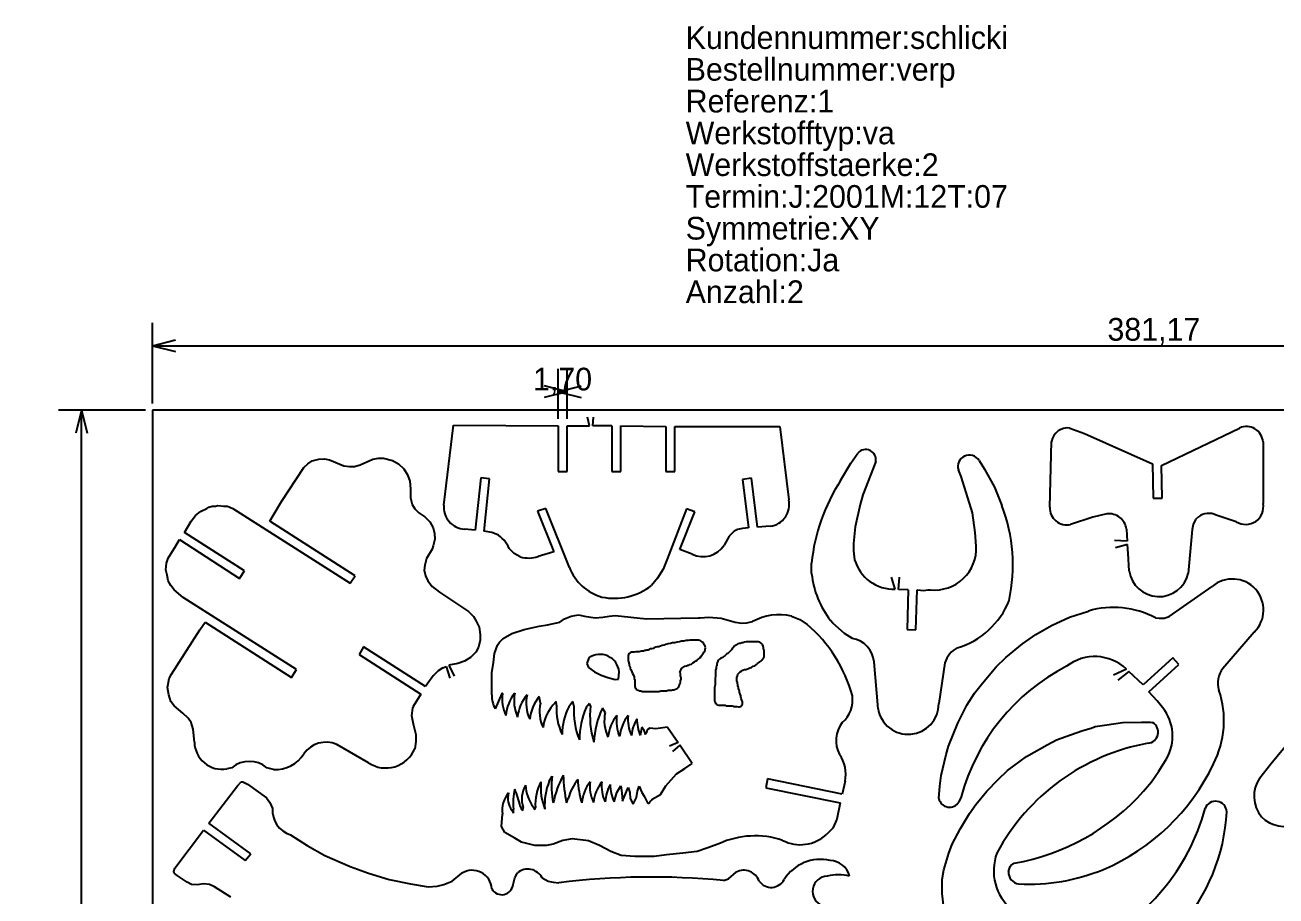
# Model space of a CAD drawing. Extents: x -78 to 327, y -11 to 277.
# Drawn here: x -78.3 to 159.8, y 111.5 to 277.4 of the extents above; entities that cross this region are included whole.
import ezdxf

# ---------------------------------------------------------------- set-up
doc = ezdxf.new("R2010")
doc.units = 0
doc.linetypes.add('CONTINUOUS1', pattern=[0])
doc.layers.get('0').update_dxf_attribs({"linetype": 'CONTINUOUS'})
doc.dimstyles.get("Standard").update_dxf_attribs({"dimtxt": 2.5, "dimasz": 2.5, "dimexe": 1.25, "dimexo": 0.625, "dimtad": 1, "dimcen": 2.5, "dimazin": 3, "dimtfac": 1, "dimtmove": 0, "dimatfit": 3})

# ---------------------------------------------------------------- blocks, each defined once
blk = doc.blocks.new('*D0')
at = {"color": 5, "linetype": 'CONTINUOUS1'}
for p, q in [((23.19, 202.39), (23.19, 211.95)), ((24.89, 202.39), (24.89, 211.95)), ((24.89, 207.57), (20.51, 208.66)), ((24.89, 207.57), (20.51, 206.47)), ((23.19, 207.57), (27.57, 208.66)), ((23.19, 207.57), (27.57, 206.47)), ((23.19, 207.57), (24.89, 207.57))]:
    blk.add_line(p, q, dxfattribs=at)
at = {"color": 7}
blk.add_text('1,70', height=4.322, dxfattribs=at).set_placement((18.38, 207.81))
blk = doc.blocks.new('*D1')
at = {"color": 5, "linetype": 'CONTINUOUS1'}
for p, q in [((-55.37, 204.02), (-71.97, 204.02)), ((-67.59, 204.02), (-68.69, 199.65)), ((-67.59, 204.02), (-66.5, 199.65)), ((-67.59, -11.21), (-67.59, 204.02)), ((-67.59, -11.21), (-68.69, -6.84)), ((-67.59, -11.21), (-66.5, -6.84)), ((-55.37, -11.21), (-71.97, -11.21))]:
    blk.add_line(p, q, dxfattribs=at)
at = {"color": 7}
blk.add_text('215,24', height=4.322, rotation=90, dxfattribs=at).set_placement((-73.95, 82.23))
blk = doc.blocks.new('*D2')
at = {"color": 5, "linetype": 'CONTINUOUS1'}
for p, q in [((-54.06, 205.34), (-54.06, 220.7)), ((327.12, 205.34), (327.12, 220.7)), ((-54.06, 216.32), (-49.68, 217.42)), ((327.12, 216.32), (322.74, 217.42)), ((-54.06, 216.32), (-49.68, 215.23)), ((-54.06, 216.32), (327.12, 216.32)), ((327.12, 216.32), (322.74, 215.23))]:
    blk.add_line(p, q, dxfattribs=at)
at = {"color": 7}
blk.add_text('381,17', height=4.322, dxfattribs=at).set_placement((127.75, 217.28))

msp = doc.modelspace()

# ---------------------------------------------------------------- linework, layer by layer
at = {"layer": 'Offen', "color": 4, "linetype": 'CONTINUOUS'}
for p, q in [((29.138, 201.077), (28.734, 202.715)), ((29.751, 201.077), (29.913, 202.714)), ((1.407, 185.989), (3.213, 201.183)), ((3.213, 201.183), (23.188, 201.077)), ((23.188, 201.077), (23.188, 192.364)), ((24.888, 192.364), (24.888, 201.077)), ((24.888, 201.077), (29.138, 201.077)), ((33.388, 201.077), (29.751, 201.077)), ((33.388, 201.077), (33.388, 192.364)), ((35.088, 192.364), (35.088, 201.077)), ((35.088, 201.077), (43.695, 200.97)), ((43.695, 200.97), (43.695, 192.364)), ((45.395, 192.364), (45.395, 200.97)), ((45.395, 200.97), (65.37, 200.97)), ((65.37, 200.97), (67.07, 186.945)), ((120.62, 200.652), (123.382, 199.589)), ((138.045, 193.533), (152.92, 200.652)), ((116.795, 185.564), (117.113, 198.102)), ((123.382, 199.589), (136.345, 193.852)), ((157.382, 197.995), (157.382, 190.664)), ((78.863, 193.958), (80.245, 195.87)), ((-29.512, 186.627), (-25.262, 193.108)), ((-25.262, 193.108), (-24.518, 193.852)), ((-24.518, 193.852), (-23.668, 194.383)), ((-23.668, 194.383), (-22.393, 194.702)), ((-22.393, 194.702), (-21.33, 194.808)), ((-21.33, 194.808), (-20.374, 194.595)), ((-20.374, 194.595), (-17.612, 193.427)), ((-17.612, 193.427), (-16.549, 193.32)), ((-16.549, 193.32), (-15.593, 193.32)), ((-15.593, 193.32), (-14.53, 193.639)), ((-14.53, 193.639), (-12.087, 194.702)), ((-12.087, 194.702), (-11.024, 194.914)), ((-11.024, 194.914), (-10.068, 194.914)), ((-10.068, 194.914), (-8.368, 194.489)), ((-8.368, 194.489), (-7.199, 193.852)), ((-7.199, 193.852), (-6.243, 192.895)), ((76.951, 190.664), (78.863, 193.958)), ((83.645, 194.277), (81.201, 187.902)), ((103.301, 194.489), (104.363, 192.789)), ((136.345, 193.852), (136.451, 187.264)), ((138.151, 187.264), (138.045, 193.533)), ((-6.243, 192.895), (-5.499, 191.727)), ((-5.499, 191.727), (-5.074, 190.558)), ((-5.074, 190.558), (-4.968, 189.07)), ((8.42, 191.195), (7.357, 181.208)), ((10.12, 190.983), (8.42, 191.195)), ((9.057, 180.995), (10.12, 190.983)), ((23.188, 192.364), (24.888, 192.364)), ((33.388, 192.364), (35.088, 192.364)), ((43.695, 192.364), (45.395, 192.364)), ((59.951, 191.089), (58.251, 190.877)), ((58.251, 190.877), (59.42, 181.633)), ((61.12, 181.739), (59.951, 191.089)), ((99.901, 191.408), (99.37, 192.683)), ((101.176, 187.37), (99.901, 191.408)), ((104.363, 192.789), (106.276, 189.389)), ((157.382, 190.664), (157.382, 186.308)), ((-4.968, 189.07), (-4.968, 187.37)), ((106.276, 189.389), (107.657, 185.883)), ((-42.049, 185.777), (-41.624, 185.883)), ((-41.624, 185.883), (-40.562, 185.777)), ((-30.893, 184.289), (-29.512, 186.627)), ((-4.968, 187.37), (-4.649, 186.095)), ((-4.649, 186.095), (-4.118, 185.245)), ((80.67, 186.095), (79.713, 181.845)), ((81.201, 187.902), (80.67, 186.095)), ((102.026, 184.502), (101.176, 187.37)), ((136.451, 187.264), (138.151, 187.264)), ((-46.724, 182.908), (-45.874, 183.97)), ((-45.874, 183.97), (-45.237, 184.502)), ((-45.237, 184.502), (-44.812, 184.82)), ((-44.812, 184.82), (-43.749, 185.352)), ((-43.749, 185.352), (-43.324, 185.564)), ((-43.324, 185.564), (-42.687, 185.777)), ((-42.687, 185.777), (-42.049, 185.777)), ((-40.562, 185.777), (-39.818, 185.777)), ((-39.818, 185.777), (-38.755, 185.352)), ((-38.755, 185.352), (-16.443, 171.114)), ((-31.743, 182.908), (-30.893, 184.289)), ((-4.118, 185.245), (-3.374, 184.502)), ((-3.374, 184.502), (-2.205, 183.758)), ((-2.205, 183.758), (-1.249, 182.802)), ((20.851, 185.352), (19.257, 184.82)), ((19.257, 184.82), (22.338, 177.064)), ((25.313, 174.089), (20.851, 185.352)), ((47.626, 185.245), (43.907, 175.683)), ((46.351, 177.489), (49.22, 184.714)), ((49.22, 184.714), (47.626, 185.245)), ((102.557, 180.783), (102.026, 184.502)), ((124.976, 183.652), (120.726, 182.27)), ((127.632, 184.289), (124.976, 183.652)), ((145.057, 183.758), (144.526, 183.227)), ((152.282, 182.802), (148.457, 184.077)), ((-47.999, 180.783), (-46.724, 182.908)), ((-15.487, 172.495), (-31.743, 182.908)), ((-1.249, 182.802), (-0.612, 181.633)), ((-0.612, 181.633), (-0.399, 180.57)), ((7.357, 181.208), (5.338, 181.42)), ((57.295, 181.314), (56.657, 180.995)), ((58.251, 181.527), (57.295, 181.314)), ((59.42, 181.633), (58.251, 181.527)), ((63.563, 181.952), (61.12, 181.739)), ((79.713, 181.845), (79.395, 178.658)), ((131.351, 181.42), (131.51, 179.083)), ((143.888, 181.314), (143.145, 172.92)), ((144.101, 182.27), (143.888, 181.314)), ((144.526, 183.227), (144.101, 182.27)), ((-49.593, 178.233), (-48.955, 179.402)), ((-48.955, 179.402), (-37.48, 171.964)), ((-36.524, 173.452), (-47.999, 180.783)), ((-0.293, 179.508), (-0.612, 178.233)), ((-0.399, 180.57), (-0.293, 179.508)), ((10.545, 180.783), (9.057, 180.995)), ((11.395, 180.464), (10.545, 180.783)), ((55.701, 180.039), (54.745, 178.339)), ((56.657, 180.995), (55.701, 180.039)), ((79.395, 178.658), (79.395, 177.277)), ((102.77, 178.127), (102.557, 180.783)), ((131.51, 179.083), (129.101, 179.237)), ((-51.08, 175.895), (-49.593, 178.233)), ((-0.824, 177.595), (-1.887, 175.789)), ((-0.612, 178.233), (-0.824, 177.595)), ((14.795, 176.745), (13.838, 177.702)), ((15.963, 176.108), (14.795, 176.745)), ((22.338, 177.064), (19.363, 176.214)), ((48.688, 176.639), (46.351, 177.489)), ((79.395, 177.277), (79.607, 175.577)), ((131.551, 178.484), (129.263, 177.863)), ((131.67, 176.745), (131.551, 178.484)), ((131.882, 173.452), (131.67, 176.745)), ((-51.505, 173.664), (-51.399, 174.939)), ((-51.399, 174.939), (-51.08, 175.895)), ((-2.205, 174.514), (-2.312, 173.558)), ((-1.887, 175.789), (-2.205, 174.514)), ((43.907, 175.683), (43.163, 173.77)), ((71.426, 172.92), (71.426, 174.939)), ((-51.293, 172.602), (-51.505, 173.664)), ((-51.08, 171.539), (-51.293, 172.602)), ((-50.549, 170.689), (-51.08, 171.539)), ((-37.48, 171.964), (-36.524, 173.452)), ((-16.443, 171.114), (-15.487, 172.495)), ((-2.312, 173.558), (-2.099, 172.495)), ((-2.099, 172.495), (-1.674, 171.539)), ((-1.674, 171.539), (-0.824, 170.477)), ((42.101, 172.07), (40.932, 170.689)), ((43.163, 173.77), (42.101, 172.07)), ((87.363, 169.945), (86.659, 172.27)), ((87.994, 169.918), (88.177, 172.235)), ((-49.912, 169.839), (-50.549, 170.689)), ((-48.212, 168.352), (-49.912, 169.839)), ((-0.824, 170.477), (0.557, 169.414)), ((0.557, 169.414), (6.082, 165.695)), ((89.807, 169.839), (87.994, 169.918)), ((89.807, 169.839), (89.595, 162.295)), ((91.295, 162.189), (91.507, 169.839)), ((91.507, 169.839), (92.782, 169.733)), ((92.782, 169.733), (93.526, 169.839)), ((93.526, 169.839), (94.057, 169.839)), ((139.532, 164.739), (147.713, 170.477)), ((-26.643, 154.645), (-48.212, 168.352)), ((6.082, 165.695), (7.038, 164.739)), ((7.038, 164.739), (7.57, 163.889)), ((24.357, 164.314), (25.632, 164.845)), ((25.632, 164.845), (27.013, 165.058)), ((27.013, 165.058), (28.182, 164.845)), ((28.182, 164.845), (30.201, 164.527)), ((30.201, 164.527), (31.688, 164.633)), ((31.688, 164.633), (32.857, 164.845)), ((32.857, 164.845), (34.026, 164.952)), ((34.026, 164.952), (39.976, 164.314)), ((39.976, 164.314), (49.857, 164.527)), ((49.857, 164.527), (50.176, 164.527)), ((50.176, 164.527), (51.876, 164.633)), ((51.876, 164.633), (54.213, 164.42)), ((54.213, 164.42), (56.87, 163.677)), ((67.601, 164.845), (69.195, 164.208)), ((117.113, 163.039), (120.513, 164.633)), ((120.513, 164.633), (124.126, 165.802)), ((136.876, 164.527), (137.62, 164.42)), ((137.62, 164.42), (138.576, 164.42)), ((138.576, 164.42), (139.532, 164.739)), ((-50.443, 153.795), (-45.024, 162.189)), ((-45.024, 162.189), (-44.068, 163.677)), ((-44.068, 163.677), (-27.599, 153.158)), ((7.57, 163.889), (8.101, 162.72)), ((8.101, 162.72), (8.313, 161.339)), ((14.37, 161.552), (16.707, 162.295)), ((16.707, 162.295), (19.576, 162.933)), ((19.576, 162.933), (21.17, 163.145)), ((21.17, 163.145), (23.507, 163.677)), ((23.507, 163.677), (24.357, 164.314)), ((56.87, 163.677), (58.145, 163.464)), ((58.145, 163.464), (59.101, 163.57)), ((59.101, 163.57), (60.163, 163.783)), ((69.195, 164.208), (70.576, 163.252)), ((75.463, 163.464), (75.038, 163.995)), ((77.695, 161.552), (75.463, 163.464)), ((89.595, 162.295), (91.295, 162.189)), ((114.138, 161.339), (117.113, 163.039)), ((8.313, 160.277), (7.995, 158.895)), ((8.313, 161.339), (8.313, 160.277)), ((11.607, 159.32), (12.032, 159.852)), ((12.032, 159.852), (12.67, 160.595)), ((12.67, 160.595), (14.37, 161.552)), ((44.545, 159.639), (44.12, 159.533)), ((44.97, 159.745), (44.545, 159.639)), ((45.395, 159.745), (44.97, 159.745)), ((45.82, 159.852), (45.395, 159.745)), ((46.245, 159.958), (45.82, 159.852)), ((46.67, 160.064), (46.245, 159.958)), ((47.095, 160.064), (46.67, 160.064)), ((47.52, 160.17), (47.095, 160.064)), ((47.945, 160.17), (47.52, 160.17)), ((48.263, 160.277), (47.945, 160.17)), ((48.476, 160.277), (48.263, 160.277)), ((48.795, 160.277), (48.476, 160.277)), ((49.007, 160.277), (48.795, 160.277)), ((49.326, 160.277), (49.007, 160.277)), ((49.645, 160.277), (49.326, 160.277)), ((49.963, 160.277), (49.645, 160.277)), ((50.176, 160.17), (49.963, 160.277)), ((50.388, 160.064), (50.176, 160.17)), ((50.601, 159.852), (50.388, 160.064)), ((50.813, 159.745), (50.601, 159.852)), ((50.92, 159.533), (50.813, 159.745)), ((57.613, 159.639), (57.401, 159.533)), ((57.826, 159.639), (57.613, 159.639)), ((58.145, 159.745), (57.826, 159.639)), ((58.357, 159.745), (58.145, 159.745)), ((58.676, 159.852), (58.357, 159.745)), ((58.995, 159.958), (58.676, 159.852)), ((59.207, 159.958), (58.995, 159.958)), ((59.42, 159.958), (59.207, 159.958)), ((59.632, 159.958), (59.42, 159.958)), ((59.845, 159.958), (59.632, 159.958)), ((60.163, 159.958), (59.845, 159.958)), ((60.376, 159.958), (60.163, 159.958)), ((60.588, 159.958), (60.376, 159.958)), ((60.801, 159.958), (60.588, 159.958)), ((61.013, 159.958), (60.801, 159.958)), ((61.332, 159.958), (61.013, 159.958)), ((61.545, 159.852), (61.332, 159.958)), ((61.863, 159.639), (61.545, 159.852)), ((62.076, 159.427), (61.863, 159.639)), ((79.182, 160.595), (77.695, 161.552)), ((111.588, 159.533), (114.138, 161.339)), ((155.682, 161.764), (149.732, 154.858)), ((-13.893, 159.002), (-14.743, 157.514)), ((-14.743, 157.514), (-2.949, 149.97)), ((-2.099, 151.458), (-13.893, 159.002)), ((7.463, 157.939), (6.507, 156.983)), ((7.995, 158.895), (7.463, 157.939)), ((10.863, 156.027), (11.076, 157.727)), ((11.076, 157.727), (11.607, 159.32)), ((36.576, 157.514), (36.47, 157.302)), ((36.47, 157.302), (36.47, 156.983)), ((36.682, 157.727), (36.576, 157.514)), ((36.895, 157.833), (36.682, 157.727)), ((37.107, 157.939), (36.895, 157.833)), ((37.426, 157.939), (37.107, 157.939)), ((37.638, 157.939), (37.426, 157.939)), ((37.957, 158.045), (37.638, 157.939)), ((38.276, 158.045), (37.957, 158.045)), ((38.595, 158.045), (38.276, 158.045)), ((39.02, 158.152), (38.595, 158.045)), ((39.445, 158.152), (39.02, 158.152)), ((39.657, 158.258), (39.445, 158.152)), ((39.87, 158.258), (39.657, 158.258)), ((40.082, 158.364), (39.87, 158.258)), ((40.295, 158.364), (40.082, 158.364)), ((40.507, 158.47), (40.295, 158.364)), ((40.72, 158.577), (40.507, 158.47)), ((40.932, 158.577), (40.72, 158.577)), ((41.251, 158.683), (40.932, 158.577)), ((41.463, 158.789), (41.251, 158.683)), ((41.782, 158.895), (41.463, 158.789)), ((41.995, 159.002), (41.782, 158.895)), ((42.313, 159.002), (41.995, 159.002)), ((42.632, 159.108), (42.313, 159.002)), ((42.951, 159.214), (42.632, 159.108)), ((43.376, 159.32), (42.951, 159.214)), ((43.695, 159.427), (43.376, 159.32)), ((44.12, 159.533), (43.695, 159.427)), ((50.388, 157.195), (50.495, 157.408)), ((50.495, 157.408), (50.707, 157.62)), ((50.707, 157.62), (50.813, 157.833)), ((50.813, 157.833), (50.92, 157.939)), ((51.026, 159.32), (50.92, 159.533)), ((50.92, 157.939), (51.132, 158.258)), ((51.132, 159.108), (51.026, 159.32)), ((51.238, 158.789), (51.132, 159.108)), ((51.132, 158.47), (51.238, 158.789)), ((51.132, 158.258), (51.132, 158.47)), ((54.957, 157.302), (54.745, 157.195)), ((55.17, 157.514), (54.957, 157.302)), ((55.276, 157.62), (55.17, 157.514)), ((55.488, 157.727), (55.276, 157.62)), ((55.701, 157.939), (55.488, 157.727)), ((55.807, 158.045), (55.701, 157.939)), ((56.02, 158.258), (55.807, 158.045)), ((56.232, 158.47), (56.02, 158.258)), ((56.338, 158.789), (56.232, 158.47)), ((56.551, 158.895), (56.338, 158.789)), ((56.657, 159.108), (56.551, 158.895)), ((56.87, 159.214), (56.657, 159.108)), ((57.082, 159.32), (56.87, 159.214)), ((57.188, 159.427), (57.082, 159.32)), ((57.401, 159.533), (57.188, 159.427)), ((62.182, 159.108), (62.076, 159.427)), ((62.288, 158.789), (62.182, 159.108)), ((62.288, 158.577), (62.288, 158.789)), ((62.395, 158.364), (62.288, 158.577)), ((62.395, 158.152), (62.395, 158.364)), ((62.395, 157.939), (62.395, 158.152)), ((62.395, 157.62), (62.395, 157.939)), ((62.395, 157.408), (62.395, 157.62)), ((62.395, 157.089), (62.395, 157.408)), ((108.401, 156.983), (111.588, 159.533)), ((1.195, 154.964), (0.345, 154.433)), ((1.195, 154.964), (1.822, 155.249)), ((1.822, 155.249), (2.557, 153.019)), ((4.063, 155.814), (2.363, 155.495)), ((2.363, 155.495), (3.365, 153.379)), ((5.338, 156.239), (4.063, 155.814)), ((6.507, 156.983), (5.338, 156.239)), ((10.545, 154.008), (10.863, 156.027)), ((29.032, 156.877), (28.607, 155.814)), ((28.607, 155.814), (28.926, 155.07)), ((28.926, 155.07), (30.095, 154.22)), ((36.47, 156.983), (36.47, 156.77)), ((36.47, 156.77), (36.47, 156.452)), ((36.47, 156.452), (36.576, 156.133)), ((36.576, 156.133), (36.682, 155.708)), ((36.682, 155.708), (36.682, 155.495)), ((36.682, 155.495), (36.788, 155.283)), ((36.788, 155.283), (36.895, 155.07)), ((36.895, 155.07), (36.895, 154.858)), ((36.895, 154.858), (37.001, 154.645)), ((46.563, 154.645), (46.67, 154.858)), ((46.67, 154.858), (46.882, 155.07)), ((46.882, 155.07), (47.095, 155.177)), ((47.095, 155.177), (47.307, 155.283)), ((47.307, 155.283), (47.626, 155.389)), ((47.626, 155.389), (47.838, 155.495)), ((47.838, 155.495), (48.051, 155.495)), ((48.051, 155.495), (48.263, 155.602)), ((48.263, 155.602), (48.582, 155.708)), ((48.582, 155.708), (48.795, 155.92)), ((48.795, 155.92), (49.113, 156.133)), ((49.113, 156.133), (49.326, 156.239)), ((49.326, 156.239), (49.645, 156.452)), ((49.645, 156.452), (49.857, 156.664)), ((49.857, 156.664), (50.176, 156.877)), ((50.176, 156.877), (50.388, 157.195)), ((53.257, 154.858), (53.151, 154.539)), ((53.363, 155.389), (53.257, 155.177)), ((53.257, 155.177), (53.257, 154.858)), ((53.47, 155.92), (53.363, 155.708)), ((53.363, 155.708), (53.363, 155.389)), ((53.576, 156.239), (53.47, 155.92)), ((53.682, 156.452), (53.576, 156.239)), ((53.895, 156.664), (53.682, 156.452)), ((54.107, 156.77), (53.895, 156.664)), ((54.32, 156.877), (54.107, 156.77)), ((54.532, 156.983), (54.32, 156.877)), ((54.745, 157.195), (54.532, 156.983)), ((59.101, 154.752), (59.42, 154.858)), ((59.42, 154.858), (59.632, 154.964)), ((59.632, 154.964), (59.951, 155.07)), ((59.951, 155.07), (60.27, 155.283)), ((60.27, 155.283), (60.588, 155.389)), ((60.588, 155.389), (60.907, 155.602)), ((60.907, 155.602), (61.12, 155.814)), ((61.12, 155.814), (61.332, 155.92)), ((61.332, 155.92), (61.545, 156.133)), ((61.545, 156.133), (61.757, 156.239)), ((61.757, 156.239), (61.97, 156.452)), ((61.97, 156.452), (62.076, 156.664)), ((62.076, 156.664), (62.288, 156.877)), ((62.288, 156.877), (62.395, 157.089)), ((84.07, 147.208), (83.326, 156.133)), ((96.82, 155.92), (95.651, 148.164)), ((103.938, 152.095), (106.595, 155.177)), ((106.595, 155.177), (108.401, 156.983)), ((140.17, 156.877), (134.538, 151.777)), ((135.601, 150.395), (141.338, 155.602)), ((141.338, 155.602), (140.17, 156.877)), ((-51.08, 151.883), (-50.868, 152.945)), ((-50.868, 152.945), (-50.443, 153.795)), ((-27.599, 153.158), (-26.643, 154.645)), ((-0.612, 153.477), (-1.462, 152.308)), ((0.345, 154.433), (-0.612, 153.477)), ((10.545, 151.033), (10.545, 154.008)), ((30.095, 154.22), (31.37, 153.583)), ((31.37, 153.583), (32.645, 153.158)), ((32.645, 153.158), (34.026, 152.733)), ((34.026, 152.733), (34.663, 152.839)), ((34.663, 152.839), (34.77, 154.22)), ((37.001, 154.645), (37.213, 154.22)), ((37.213, 154.22), (37.32, 153.902)), ((37.32, 153.902), (37.532, 153.583)), ((37.532, 153.583), (37.638, 153.264)), ((37.638, 153.264), (37.638, 152.945)), ((37.638, 152.945), (37.745, 152.733)), ((37.745, 152.733), (37.745, 152.414)), ((46.351, 154.114), (46.457, 154.433)), ((46.457, 153.902), (46.351, 154.114)), ((46.457, 154.433), (46.563, 154.645)), ((46.457, 153.689), (46.457, 153.902)), ((46.457, 153.37), (46.457, 153.689)), ((46.563, 153.158), (46.457, 153.37)), ((46.457, 152.52), (46.563, 152.839)), ((46.457, 152.202), (46.457, 152.52)), ((46.563, 152.839), (46.563, 153.158)), ((53.151, 153.477), (53.045, 152.945)), ((53.045, 152.945), (53.045, 152.414)), ((53.151, 154.539), (53.151, 154.008)), ((53.151, 154.008), (53.151, 153.477)), ((57.188, 153.264), (57.295, 153.477)), ((57.188, 152.945), (57.188, 153.264)), ((57.188, 152.52), (57.188, 152.945)), ((57.295, 152.202), (57.188, 152.52)), ((57.295, 153.477), (57.401, 153.795)), ((57.401, 153.795), (57.613, 154.008)), ((57.613, 154.008), (57.826, 154.22)), ((57.826, 154.22), (58.145, 154.433)), ((58.145, 154.433), (58.357, 154.539)), ((58.357, 154.539), (58.676, 154.645)), ((58.676, 154.645), (58.888, 154.645)), ((58.888, 154.645), (59.101, 154.752)), ((131.351, 154.752), (128.924, 153.58)), ((131.818, 154.316), (129.703, 152.605)), ((134.538, 151.777), (131.818, 154.316)), ((-51.187, 151.245), (-51.08, 151.883)), ((-50.974, 149.864), (-51.187, 151.245)), ((-1.462, 152.308), (-2.099, 151.458)), ((10.545, 149.864), (10.545, 151.033)), ((12.457, 150.077), (11.182, 147.208)), ((37.745, 152.414), (37.745, 152.202)), ((37.745, 152.202), (37.745, 151.989)), ((37.745, 151.989), (37.745, 151.67)), ((37.745, 151.67), (37.745, 151.458)), ((37.745, 151.458), (37.851, 151.245)), ((37.851, 151.245), (37.957, 151.033)), ((37.957, 151.033), (38.063, 150.82)), ((38.063, 150.82), (38.382, 150.714)), ((38.382, 150.714), (38.701, 150.608)), ((38.701, 150.608), (38.913, 150.608)), ((38.913, 150.608), (39.126, 150.502)), ((39.126, 150.502), (39.445, 150.502)), ((39.445, 150.502), (39.763, 150.502)), ((39.763, 150.502), (40.082, 150.502)), ((40.082, 150.502), (40.401, 150.502)), ((40.401, 150.502), (40.826, 150.502)), ((40.826, 150.502), (41.145, 150.502)), ((41.145, 150.502), (41.57, 150.502)), ((41.57, 150.502), (41.995, 150.502)), ((41.995, 150.502), (42.313, 150.502)), ((42.313, 150.502), (42.738, 150.608)), ((42.738, 150.608), (43.163, 150.608)), ((43.163, 150.608), (43.482, 150.608)), ((43.482, 150.608), (43.801, 150.608)), ((43.801, 150.608), (44.12, 150.714)), ((44.12, 150.714), (44.438, 150.714)), ((44.438, 150.714), (44.757, 150.714)), ((44.757, 150.714), (44.97, 150.82)), ((44.97, 150.82), (45.182, 150.82)), ((45.182, 150.82), (45.501, 150.927)), ((45.501, 150.927), (45.82, 151.033)), ((45.82, 151.033), (46.032, 151.245)), ((46.032, 151.245), (46.138, 151.458)), ((46.138, 151.458), (46.245, 151.67)), ((46.245, 151.67), (46.351, 151.989)), ((46.351, 151.989), (46.457, 152.202)), ((53.045, 151.777), (52.938, 151.245)), ((52.938, 151.245), (52.938, 150.714)), ((52.938, 150.714), (52.938, 150.289)), ((52.938, 150.289), (52.938, 149.864)), ((53.045, 152.414), (53.045, 151.777)), ((57.295, 151.989), (57.295, 152.202)), ((57.401, 151.777), (57.295, 151.989)), ((57.401, 151.458), (57.401, 151.777)), ((57.507, 151.245), (57.401, 151.458)), ((57.507, 151.033), (57.507, 151.245)), ((57.613, 150.714), (57.507, 151.033)), ((57.72, 150.502), (57.613, 150.714)), ((57.72, 150.183), (57.72, 150.502)), ((57.826, 149.97), (57.72, 150.183)), ((100.963, 147.845), (102.451, 150.183)), ((102.451, 150.183), (103.938, 152.095)), ((137.195, 148.695), (135.601, 150.395)), ((-50.549, 148.589), (-50.974, 149.864)), ((-49.912, 147.739), (-50.549, 148.589)), ((-48.318, 146.358), (-49.912, 147.739)), ((-2.949, 149.97), (-4.437, 147.633)), ((19.788, 148.27), (19.576, 149.545)), ((22.763, 148.589), (22.126, 147.845)), ((22.87, 147.845), (22.763, 148.589)), ((25.951, 148.589), (25.207, 147.527)), ((26.163, 147.739), (25.951, 148.589)), ((29.138, 148.164), (28.501, 147.42)), ((29.351, 147.739), (29.138, 148.164)), ((52.938, 149.864), (52.938, 149.545)), ((52.938, 149.545), (52.938, 149.333)), ((52.938, 149.333), (52.938, 149.014)), ((52.938, 149.014), (52.938, 148.695)), ((52.938, 148.695), (53.045, 148.483)), ((53.045, 148.483), (53.045, 148.27)), ((53.045, 148.27), (53.257, 148.164)), ((53.257, 148.164), (53.47, 147.952)), ((53.47, 147.952), (53.682, 147.845)), ((53.682, 147.845), (53.895, 147.845)), ((53.895, 147.845), (54.213, 147.845)), ((54.213, 147.845), (54.638, 147.845)), ((54.638, 147.845), (54.957, 147.845)), ((54.957, 147.845), (55.17, 147.739)), ((55.17, 147.739), (55.382, 147.739)), ((55.382, 147.739), (55.595, 147.739)), ((55.595, 147.739), (55.913, 147.739)), ((55.913, 147.739), (56.126, 147.739)), ((56.126, 147.739), (56.338, 147.739)), ((56.338, 147.739), (56.551, 147.633)), ((57.932, 149.652), (57.826, 149.97)), ((57.932, 149.439), (57.932, 149.652)), ((58.038, 149.12), (57.932, 149.439)), ((58.145, 148.802), (58.038, 149.12)), ((58.038, 147.633), (58.145, 147.845)), ((58.251, 148.483), (58.145, 148.802)), ((58.145, 147.845), (58.251, 148.058)), ((58.251, 148.27), (58.251, 148.483)), ((58.251, 148.058), (58.251, 148.27)), ((99.263, 144.445), (100.963, 147.845)), ((138.257, 147.42), (137.195, 148.695)), ((-47.255, 145.402), (-48.318, 146.358)), ((-46.724, 144.552), (-47.255, 145.402)), ((-4.543, 147.314), (-4.755, 145.933)), ((-4.755, 145.933), (-4.437, 144.339)), ((-4.437, 147.633), (-4.543, 147.314)), ((32.113, 146.464), (31.582, 147.314)), ((56.551, 147.633), (56.763, 147.633)), ((56.763, 147.633), (57.188, 147.633)), ((57.188, 147.633), (57.507, 147.527)), ((57.507, 147.527), (57.72, 147.527)), ((57.72, 147.527), (58.038, 147.633)), ((-46.299, 143.277), (-46.724, 144.552)), ((-46.087, 140.833), (-46.299, 143.277)), ((-4.437, 144.339), (-3.905, 142.32)), ((39.126, 143.702), (38.807, 142.108)), ((39.551, 143.064), (39.126, 143.702)), ((39.763, 142.639), (39.551, 143.064)), ((40.082, 142.958), (39.976, 142.639)), ((40.295, 143.277), (40.082, 142.958)), ((40.613, 143.489), (40.295, 143.277)), ((41.782, 143.383), (40.613, 143.489)), ((44.013, 143.702), (41.782, 143.383)), ((44.013, 143.702), (46.016, 140.744)), ((97.457, 140.089), (99.263, 144.445)), ((120.726, 142.214), (123.063, 143.064)), ((123.063, 143.064), (124.657, 143.489)), ((124.657, 143.489), (125.401, 143.808)), ((125.401, 143.808), (127.632, 144.127)), ((127.632, 144.127), (130.607, 144.552)), ((130.607, 144.552), (134.22, 144.658)), ((134.22, 144.658), (135.92, 144.658)), ((135.92, 144.658), (136.345, 144.552)), ((-3.905, 140.939), (-4.118, 139.558)), ((-3.905, 142.32), (-3.905, 140.939)), ((39.976, 142.639), (39.763, 142.32)), ((39.763, 142.32), (39.763, 142.639)), ((46.016, 140.744), (44.364, 140.056)), ((116.263, 140.302), (118.07, 141.258)), ((118.07, 141.258), (120.726, 142.214)), ((158.87, 136.689), (162.801, 141.47)), ((-12.937, 136.902), (-18.993, 140.408)), ((46.351, 140.248), (44.913, 139.057)), ((48.688, 136.795), (46.351, 140.248)), ((96.076, 134.458), (97.032, 138.495)), ((97.032, 138.495), (97.457, 140.089)), ((112.332, 138.07), (116.263, 140.302)), ((-38.968, 135.945), (-39.924, 135.733)), ((-30.999, 135.627), (-32.274, 135.945)), ((45.713, 134.777), (47.307, 135.839)), ((47.307, 135.839), (48.688, 136.795)), ((108.72, 135.414), (112.332, 138.07)), ((137.513, 135.308), (139.001, 137.645)), ((156.745, 134.033), (158.87, 136.689)), ((21.488, 133.395), (22.02, 134.352)), ((43.695, 132.545), (45.713, 134.777)), ((63.032, 133.82), (62.713, 132.12)), ((77.27, 130.952), (63.032, 133.82)), ((77.801, 133.395), (77.27, 130.952)), ((95.863, 132.439), (96.076, 134.458)), ((104.788, 131.483), (106.913, 133.714)), ((106.913, 133.714), (108.72, 135.414)), ((136.132, 133.289), (137.513, 135.308)), ((-43.324, 125.427), (-37.905, 132.545)), ((-37.905, 132.545), (-37.162, 133.289)), ((-37.162, 133.289), (-36.843, 133.289)), ((-36.843, 133.289), (-35.993, 132.864)), ((-35.993, 132.864), (-32.38, 130.208)), ((33.813, 129.464), (34.345, 131.27)), ((34.345, 131.27), (35.088, 132.545)), ((35.088, 132.545), (35.301, 131.164)), ((35.301, 131.164), (35.407, 129.57)), ((35.407, 129.57), (36.47, 132.227)), ((36.47, 132.227), (36.788, 131.27)), ((36.788, 131.27), (36.895, 130.102)), ((38.063, 130.314), (38.276, 131.483)), ((38.276, 131.483), (38.595, 132.439)), ((38.595, 132.439), (39.126, 131.27)), ((39.126, 131.27), (39.551, 130.527)), ((42.632, 130.845), (43.695, 132.545)), ((62.713, 132.12), (76.845, 129.252)), ((95.651, 130.102), (95.863, 132.439)), ((102.663, 128.933), (104.788, 131.483)), ((134.645, 131.483), (136.132, 133.289)), ((-32.38, 130.208), (-31.743, 129.358)), ((-31.743, 129.358), (-31.212, 128.189)), ((24.782, 129.252), (25.101, 130.102)), ((36.895, 130.102), (37.426, 129.039)), ((37.426, 129.039), (38.063, 130.314)), ((39.551, 130.527), (40.188, 129.252)), ((40.188, 129.252), (40.401, 129.145)), ((40.401, 129.145), (40.613, 129.358)), ((40.613, 129.358), (40.72, 129.57)), ((40.72, 129.57), (40.932, 129.783)), ((40.932, 129.783), (41.038, 129.995)), ((41.038, 129.995), (42.632, 130.845)), ((76.845, 129.252), (76.207, 126.17)), ((99.901, 130.42), (99.476, 129.464)), ((101.495, 127.233), (102.663, 128.933)), ((12.351, 124.789), (12.563, 127.127)), ((14.37, 127.87), (14.688, 127.339)), ((14.688, 127.339), (14.688, 128.083)), ((15.963, 128.614), (16.282, 127.87)), ((16.282, 127.87), (16.495, 127.977)), ((16.495, 127.977), (16.495, 128.402)), ((18.407, 128.508), (18.726, 127.977)), ((18.726, 127.977), (18.832, 128.402)), ((99.795, 124.364), (101.495, 127.233)), ((-49.805, 116.82), (-44.387, 124.045)), ((-44.387, 124.045), (-36.418, 118.308)), ((-35.355, 119.583), (-43.324, 125.427)), ((12.988, 123.62), (12.351, 124.789)), ((75.463, 124.47), (74.295, 123.302)), ((76.207, 126.17), (75.463, 124.47)), ((98.201, 121.389), (99.795, 124.364)), ((-27.812, 123.195), (-24.624, 121.177)), ((14.901, 122.558), (12.988, 123.62)), ((16.176, 121.814), (14.901, 122.558)), ((18.726, 121.177), (16.176, 121.814)), ((24.038, 122.133), (22.232, 121.389)), ((25.845, 122.452), (24.038, 122.133)), ((28.926, 122.027), (25.845, 122.452)), ((31.051, 121.177), (28.926, 122.027)), ((53.788, 121.495), (51.451, 120.645)), ((-36.418, 118.308), (-35.355, 119.583)), ((-24.624, 121.177), (-21.224, 119.264)), ((-21.224, 119.264), (-16.443, 117.139)), ((20.957, 121.177), (18.726, 121.177)), ((22.232, 121.389), (20.957, 121.177)), ((33.176, 120.008), (31.051, 121.177)), ((35.195, 119.264), (33.176, 120.008)), ((37.745, 119.052), (35.195, 119.264)), ((43.801, 119.37), (41.463, 119.052)), ((46.882, 119.689), (43.801, 119.37)), ((49.645, 120.008), (46.882, 119.689)), ((51.451, 120.645), (49.645, 120.008)), ((96.607, 116.502), (97.563, 119.689)), ((97.563, 119.689), (98.201, 121.389)), ((-50.018, 116.183), (-49.805, 116.82)), ((-16.443, 117.139), (-12.937, 115.864)), ((41.463, 119.052), (37.745, 119.052)), ((108.932, 116.183), (109.251, 117.139)), ((109.251, 117.139), (109.357, 117.352)), ((109.357, 117.352), (109.995, 117.777)), ((-49.912, 115.864), (-50.018, 116.183)), ((-49.38, 115.439), (-49.912, 115.864)), ((-47.468, 114.164), (-49.38, 115.439)), ((-12.937, 115.864), (-9.005, 114.695)), ((-9.005, 114.695), (-4.968, 113.845)), ((1.407, 113.739), (3.001, 114.377)), ((3.001, 114.377), (4.807, 115.864)), ((14.582, 113.739), (14.901, 115.014)), ((14.901, 115.014), (15.432, 115.97)), ((20.107, 115.014), (21.276, 114.377)), ((21.276, 114.377), (22.232, 114.164)), ((54.638, 114.483), (55.595, 114.802)), ((55.595, 114.802), (57.082, 116.077)), ((96.288, 114.695), (96.607, 116.502)), ((96.288, 112.039), (96.288, 114.695)), ((-46.618, 113.739), (-47.468, 114.164)), ((-45.555, 113.633), (-46.618, 113.739)), ((-44.28, 113.845), (-45.555, 113.633)), ((-43.218, 113.739), (-44.28, 113.845)), ((-42.262, 113.314), (-43.218, 113.739)), ((-39.18, 111.295), (-42.262, 113.314)), ((-4.968, 113.845), (-1.568, 113.314)), ((-1.568, 113.314), (0.132, 113.42)), ((0.132, 113.42), (1.407, 113.739)), ((22.232, 114.164), (23.295, 114.058)), ((96.607, 109.277), (96.288, 112.039))]:
    msp.add_line(p, q, dxfattribs=at)
for centre, radius, start, end in [((120.185, 197.563), 3.119, 81.99152, 170.06323), ((154.224, 197.766), 3.167, 4.16003, 114.31453), ((81.723, 194.6), 1.949, 350.45422, 139.31611), ((101.464, 193.306), 2.185, 32.77794, 196.57579), ((106.428, 171.474), 35.173, 146.93551, 174.3465), ((5.544, 185.573), 4.157, 174.25047, 267.17123), ((63.062, 186.031), 4.111, 277.00738, 12.84511), ((77.606, 174.501), 32.135, 348.00148, 20.74438), ((154.073, 185.659), 3.372, 237.93295, 11.0841), ((120.023, 185.424), 3.231, 177.51347, 282.57143), ((128.097, 181.047), 3.275, 6.54964, 98.15512), ((147.022, 181.097), 3.308, 64.27914, 126.43251), ((8.813, 175.718), 5.402, 21.53694, 61.456), ((50.766, 180.876), 4.719, 243.87859, 327.48046), ((94.84, 177.739), 7.939, 264.33823, 2.79757), ((17.496, 181.528), 5.633, 254.21436, 289.36546), ((34.154, 177.576), 9.503, 201.52459, 253.6337), ((87.15, 177.809), 7.866, 196.48368, 271.55496), ((88.796, 174.757), 17.466, 186.03694, 218.03551), ((137.566, 174.299), 5.747, 188.48107, 346.11767), ((151.558, 165.993), 5.907, 314.2838, 130.61041), ((33.81, 179.72), 11.501, 258.29063, 308.26217), ((94.765, 173.516), 15.368, 286.60684, 338.24645), ((65.263, 154.645), 10.464, 77.09259, 119.16761), ((128.928, 149.437), 17.055, 62.22418, 106.35464), ((52.751, 142.449), 27.395, 15.24385, 49.40843), ((78.251, 155.575), 5.106, 6.27111, 79.48669), ((31.142, 153.909), 3.641, 4.90946, 125.40576), ((101.295, 154.661), 4.649, 117.3735, 164.27918), ((137.947, 120.231), 39.387, 117.13697, 165.00795), ((125.356, 148.379), 8.749, 46.75217, 127.89698), ((153.032, 152.127), 4.283, 140.38662, 199.26236), ((12.51, 150.077), 0.0531, 0, 180), ((19.884, 149.082), 7.388, 172.26294, 205.22939), ((21.305, 145.156), 8.141, 141.87174, 174.52544), ((22.229, 148.72), 7.473, 168.70933, 204.5557), ((131.889, 144.957), 18.043, 332.72746, 18.60791), ((15.537, 149.658), 4.997, 177.6317, 209.35976), ((23.571, 144.664), 8.194, 140.60764, 173.34138), ((24.47, 148.318), 7.395, 167.93349, 205.03266), ((25.955, 144.348), 8.228, 140.82649, 174.13238), ((27.008, 146.723), 7.384, 167.90388, 205.06227), ((28.368, 142.683), 8.1, 140.41273, 173.53628), ((33.694, 147.062), 10.853, 175.86267, 205.90838), ((40.717, 146.797), 14.584, 176.29736, 202.32252), ((45.307, 145.729), 16.082, 172.82151, 197.72628), ((73.534, 148.861), 5.704, 310.92322, 7.96469), ((89.822, 148.157), 5.829, 189.36563, 0.07464), ((34.769, 142.426), 10.838, 151.92212, 180.55631), ((41.984, 141.418), 14.759, 156.00088, 180.62038), ((46.964, 140.095), 16.991, 154.85826, 177.51169), ((39.45, 144.93), 7.495, 168.19023, 204.77592), ((40.796, 140.866), 8.203, 141.85117, 173.53642), ((41.707, 144.848), 7.442, 171.61643, 203.37529), ((43.041, 141.005), 8.214, 143.13787, 173.78017), ((43.801, 145.189), 7.369, 174.2072, 204.71744), ((45.257, 141.162), 8.204, 149.7489, 173.3812), ((45.62, 145.128), 7.452, 178.71161, 203.90825), ((131.353, 141.979), 8.791, 330.46221, 38.23994), ((81.518, 141.128), 5.456, 141.12916, 208.84461), ((135.3, 142.72), 2.109, 275.30596, 60.2931), ((-40.794, 140.955), 5.294, 181.32524, 279.45338), ((-21.01, 135.627), 5.189, 67.12431, 145.02284), ((142.748, 100.372), 40.897, 100.21574, 151.81386), ((-30.581, 141.841), 6.228, 266.15169, 328.66346), ((-9.632, 141.899), 5.991, 236.5246, 337.00051), ((71.436, 134.73), 6.504, 348.15859, 35.37799), ((-35.621, 132.014), 5.163, 49.59054, 130.40946), ((111.136, 154.087), 40.697, 292.9351, 334.69029), ((31.585, 129.056), 10.99, 156.74081, 185.07863), ((36.056, 132.382), 14.174, 172.01233, 192.75956), ((41.398, 125.352), 19.559, 151.90205, 168.5002), ((50.058, 134.979), 25.917, 180.91775, 192.76779), ((34.972, 127.424), 10.227, 142.04671, 164.82319), ((45.767, 134.564), 18.879, 182.5806, 196.34405), ((161.951, 130.53), 6.275, 146.0688, 218.83926), ((17.655, 127.841), 5.141, 139.72754, 187.98378), ((17.335, 130.153), 3.742, 164.31988, 217.58824), ((24.575, 129.452), 9.981, 165.75574, 187.8846), ((-4.414, 123.859), 20.925, 13.13508, 22.62231), ((21.809, 130.016), 5.555, 151.67793, 196.90088), ((25.396, 133.355), 8.505, 184.74699, 214.74668), ((27.731, 129.026), 8.921, 151.45531, 184.01515), ((31.274, 132.258), 11.426, 174.82487, 201.43534), ((35.816, 128.362), 8.214, 143.13787, 173.78017), ((36.573, 132.46), 7.375, 173.54545, 204.8766), ((38.002, 128.355), 8.181, 142.90584, 172.95836), ((38.824, 132.548), 7.386, 174.24286, 204.68179), ((40.267, 128.883), 8.174, 151.69992, 175.92167), ((40.495, 132.704), 7.426, 179.5828, 205.86591), ((102.397, 160.459), 43.354, 280.09286, 318.05828), ((97.687, 130.524), 2.079, 191.71342, 329.36194), ((148.339, 127.447), 2.14, 2.79711, 159.71057), ((-26.32, 127.865), 4.902, 176.20835, 252.28972), ((107.865, 138.383), 39.795, 294.45387, 345.15734), ((114.562, 129.461), 35.964, 318.11769, 356.95588), ((161.457, 131.051), 6.257, 225.40302, 293.67717), ((60.656, 106.406), 16.579, 71.55543, 114.47015), ((69.277, 128.611), 7.305, 242.47184, 313.38201), ((115.643, 116.331), 9.552, 159.41487, 230.51857), ((73.13, 110.341), 8.168, 77.25617, 147.78496), ((74.781, 114.307), 4.004, 14.8502, 87.83018), ((6.801, 112.689), 3.749, 3.05256, 122.13229), ((17.371, 113.543), 3.107, 28.26499, 128.61475), ((40.89, -27.571), 142.718, 84.47188, 97.08181), ((58.521, 113.333), 3.098, 19.68532, 117.67886), ((63.734, 115.968), 2.793, 214.7281, 332.90005), ((74.517, 112.416), 2.919, 92.28109, 248.44383), ((76.526, 105.77), 9.796, 77.47119, 102.52881), ((111.109, 116.013), 2.184, 175.53779, 263.04103), ((112.871, 150.591), 36.801, 266.84438, 292.56893), ((12.43, 113.946), 2.162, 209.26864, 354.50868)]:
    msp.add_arc(centre, radius, start, end, dxfattribs=at)
at = {"layer": 'SchneidenUhrzeiger', "color": 93, "linetype": 'CONTINUOUS'}
for p, q in [((327.116, 204.023), (-54.055, 204.023)), ((-54.055, 204.023), (-54.055, -11.214))]:
    msp.add_line(p, q, dxfattribs=at)

# ---------------------------------------------------------------- texts
at = {"color": 7}
for s, height, p in [('Kundennummer:schlicki', 4.32179, (47.447, 272.839)), ('Bestellnummer:verp', 4.32179, (47.447, 266.789)), ('Referenz:1', 4.3218, (47.447, 260.738)), ('Werkstofftyp:va', 4.32179, (47.447, 254.688)), ('Werkstoffstaerke:2', 4.32179, (47.447, 248.637)), ('Termin:J:2001M:12T:07', 4.32179, (47.447, 242.587)), ('Symmetrie:XY', 4.32179, (47.447, 236.536)), ('Rotation:Ja', 4.32179, (47.447, 230.486)), ('Anzahl:2', 4.3218, (47.447, 224.435))]:
    msp.add_text(s, height=height, dxfattribs=at).set_placement(p)

# ---------------------------------------------------------------- dimensions: what is measured, and where the dimension line sits
for base, p1, p2, picture, middle in [((127.754, 216.198), (327.116, 204.023), (-54.055, 204.023), '*D2', (127.754, 216.198)), ((18.383, 206.728), (23.188, 201.077), (24.888, 201.077), '*D0', (18.383, 206.728))]:
    dim = msp.add_linear_dim(base=base, p1=p1, p2=p2, dimstyle='Standard', override={"dimdec": 2, "dimtdec": 2})
    dim.commit()
    dim.dimension.update_dxf_attribs({"geometry": picture, "text_midpoint": middle})
dim = msp.add_linear_dim(base=(-67.47, 87.628), p1=(-54.055, 204.023), p2=(-54.055, -11.214), angle=90, dimstyle='Standard', override={"dimdec": 2, "dimtdec": 2})
dim.commit()
dim.dimension.update_dxf_attribs({"geometry": '*D1', "text_midpoint": (-67.47, 87.628)})

doc.saveas('drawing.dxf')
